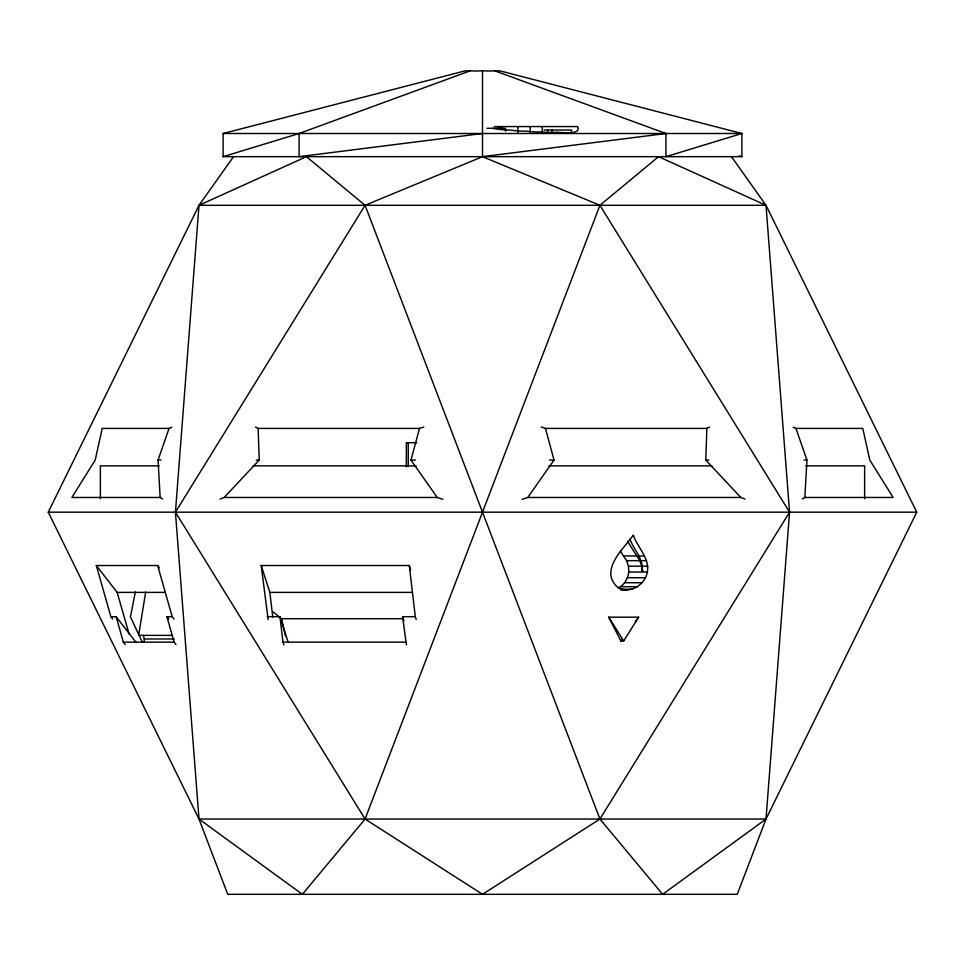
<?xml version="1.0" encoding="UTF-8"?>
<svg xmlns="http://www.w3.org/2000/svg" width="965" height="965" viewBox="0 0 965 965"><rect width="100%" height="100%" fill="white"/><g stroke="black" fill="none" stroke-linecap="round" stroke-linejoin="round"><path stroke-width="1.45" d="M406.337 466.783L406.362 442.694L416.844 442.694M744.956 499.038L740.831 497.47L705.777 460.064L706.863 428.412L709.54 427.097M802.301 498.941L804.858 497.47L806.933 460.064L795.944 428.412L793.218 427.242M647.358 572.028C649.807 558.108 637.431 547.469 633.329 535.117C623.969 548.53 599.386 569.652 617.009 586.684C628.661 595.417 645.102 585.128 647.358 572.028L628.758 572.028C627.901 578.53 624.367 585.164 618.191 587.938M643.16 570.882L641.99 570.882C643.969 558.88 633.523 549.664 629.916 539.025M233.53 156.668L198.995 205.304L175.437 512.174L198.995 819.044L227.74 894.314L737.26 894.314L766.005 819.044L916.75 512.174L766.005 205.304L731.47 156.668M766.005 819.044L789.563 512.174L766.005 205.304L658.552 156.668L599.928 205.304L365.072 819.044L302.359 894.314L198.995 819.044L48.25 512.174L198.995 205.304L306.448 156.668L365.072 205.304L599.928 819.044L662.641 894.314L766.005 819.044L198.995 819.044M138.755 634.644L145.679 592.088M135.341 592.003L130.432 616.9L142.036 641.629M442.887 499.303L437.229 497.47L410.981 460.064L419.51 428.412L423.804 427.012M162.699 498.941L160.142 497.47L158.067 460.064L169.056 428.412L171.782 427.242M623.679 641.001L638.613 617.166L608.746 617.166L620.881 641.001L623.679 641.001L608.746 617.166M522.113 499.303L527.771 497.47L554.019 460.064L545.49 428.412L541.196 427.012M620.881 641.001L621.991 639.505M635.284 621.629L638.613 617.166M220.044 499.038L224.169 497.47L259.223 460.064L258.137 428.412L255.46 427.097M223.108 156.668L299.078 133.508L470.631 70.686A16.26 4.053 -6.1 0 0 482.5 70.686A16.26 4.053 6.1 0 0 494.382 70.686A16.26 1.677 14.5 0 0 499.291 70.686L741.892 133.508L741.892 156.668L223.108 156.668L223.108 133.508L465.709 70.686A16.26 1.677 -14.5 0 0 470.618 70.686M482.5 133.508L299.078 156.668L299.078 133.508M223.108 133.508L741.892 133.508L665.922 156.668L665.922 133.508L482.5 156.668L365.072 205.304L175.437 512.174L365.072 819.044L482.5 894.314L599.928 819.044L789.563 512.174L599.928 205.304L482.5 156.668L482.5 70.686M494.466 126.56L577.468 126.56M486.987 128.297L505.491 128.297L505.491 131.107M544.188 130.034L571.509 130.034L571.509 132.675M198.995 205.304L766.005 205.304M169.056 428.412L102.206 428.412L95.209 460.064L71.892 497.47L160.142 497.47M258.137 428.412L419.51 428.412M545.49 428.412L706.863 428.412M795.944 428.412L862.794 428.412L869.791 460.064L893.107 497.47L804.858 497.47M158.067 460.064L161.046 460.064M256.244 460.064L259.223 460.064M410.981 460.064L415.493 460.064M549.507 460.064L554.019 460.064M705.777 460.064L708.756 460.064M803.954 460.064L806.933 460.064M159.309 465.854L100.36 465.854L100.36 498.724M253.12 465.854L416.18 465.854M548.82 465.854L711.88 465.854M805.691 465.854L864.64 465.854L864.64 498.724M224.169 497.47L437.229 497.47M527.771 497.47L740.831 497.47M48.25 512.174L916.75 512.174M620.362 551.039L623.438 555.949L636.731 555.949L639.952 560.653L641.785 566.178L641.99 570.882M638.504 555.949L643.932 555.949M623.438 555.949L626.659 560.653L639.952 560.653M641.17 560.653L646.598 560.653M112.688 619.06L110.866 616.695L96.331 565.526L157.657 565.526L159.466 567.854M268.149 619.554L261.213 565.526L409.281 565.526L410.644 569.76M626.659 560.653L628.492 566.178L641.785 566.178M642.34 566.178L647.78 566.178M627.431 577.721L645.368 577.721M624.657 582.739L641.99 582.739M620.64 586.684L637.515 586.684M620.266 589.181L632.328 589.181M620.881 590.049L626.876 590.049M96.331 565.526L117.163 592.389L165.027 592.389M261.213 565.526L269.838 592.389L411.922 592.389M110.866 616.695L116.138 616.695L136.27 642.666M175.98 644.524L174.146 642.147L166.921 616.695L172.192 616.695L174.026 619.06M267.233 616.695L279.971 616.695L288.233 642.413M406.434 644.885L402.562 616.695L415.3 616.695L416.217 619.554M273.095 611.906L281.563 618.71L403.334 618.71M139.105 635.38L172.228 635.38M143.435 635.38L144.243 638.975L174.303 638.975M116.138 616.695L123.363 642.147L174.146 642.147M279.971 616.695L282.962 642.147L405.553 642.147M739.021 155.787L741.892 156.668M494.37 70.686L665.922 133.508M497.265 126.584L498.097 126.91A24.402 6.08 6.1 0 0 502.319 128.297M577.673 126.729C581.726 135.643 560.46 132.036 555.973 132.338A22.388 5.585 6.1 0 1 542.451 132.024L541.22 131.879A22.388 5.585 6.1 0 1 528.868 131.469A22.81 5.681 6.1 0 1 526.046 131.119A22.4 5.585 6.1 0 1 515.093 130.661A22.883 5.706 6.1 0 1 510.774 130.094A22.412 5.585 6.1 0 1 501.173 129.6A23.1 5.754 6.1 0 1 492.789 128.297M166.921 616.695L168.742 619.06M123.363 642.147L125.209 644.524M627.515 541.244L636.731 555.949M402.562 616.695L403.937 620.977M282.962 642.147L283.843 644.885M117.163 592.389L129.141 634.198M157.657 565.526L172.192 616.695M281.563 618.71L284.82 633.137M285.061 634.162L285.519 636.225M409.281 565.526L415.3 616.695M269.838 592.389L272.769 617.045M628.492 566.178L628.758 572.028M144.243 638.975L144.304 642.328M551.92 130.034L551.92 132.675M547.71 130.034L547.71 132.675M542.246 126.56L542.246 132.35M530.183 126.56L530.183 132.35M517.903 126.56L517.903 132.35M408.255 442.694L408.255 466.638"/></g></svg>
